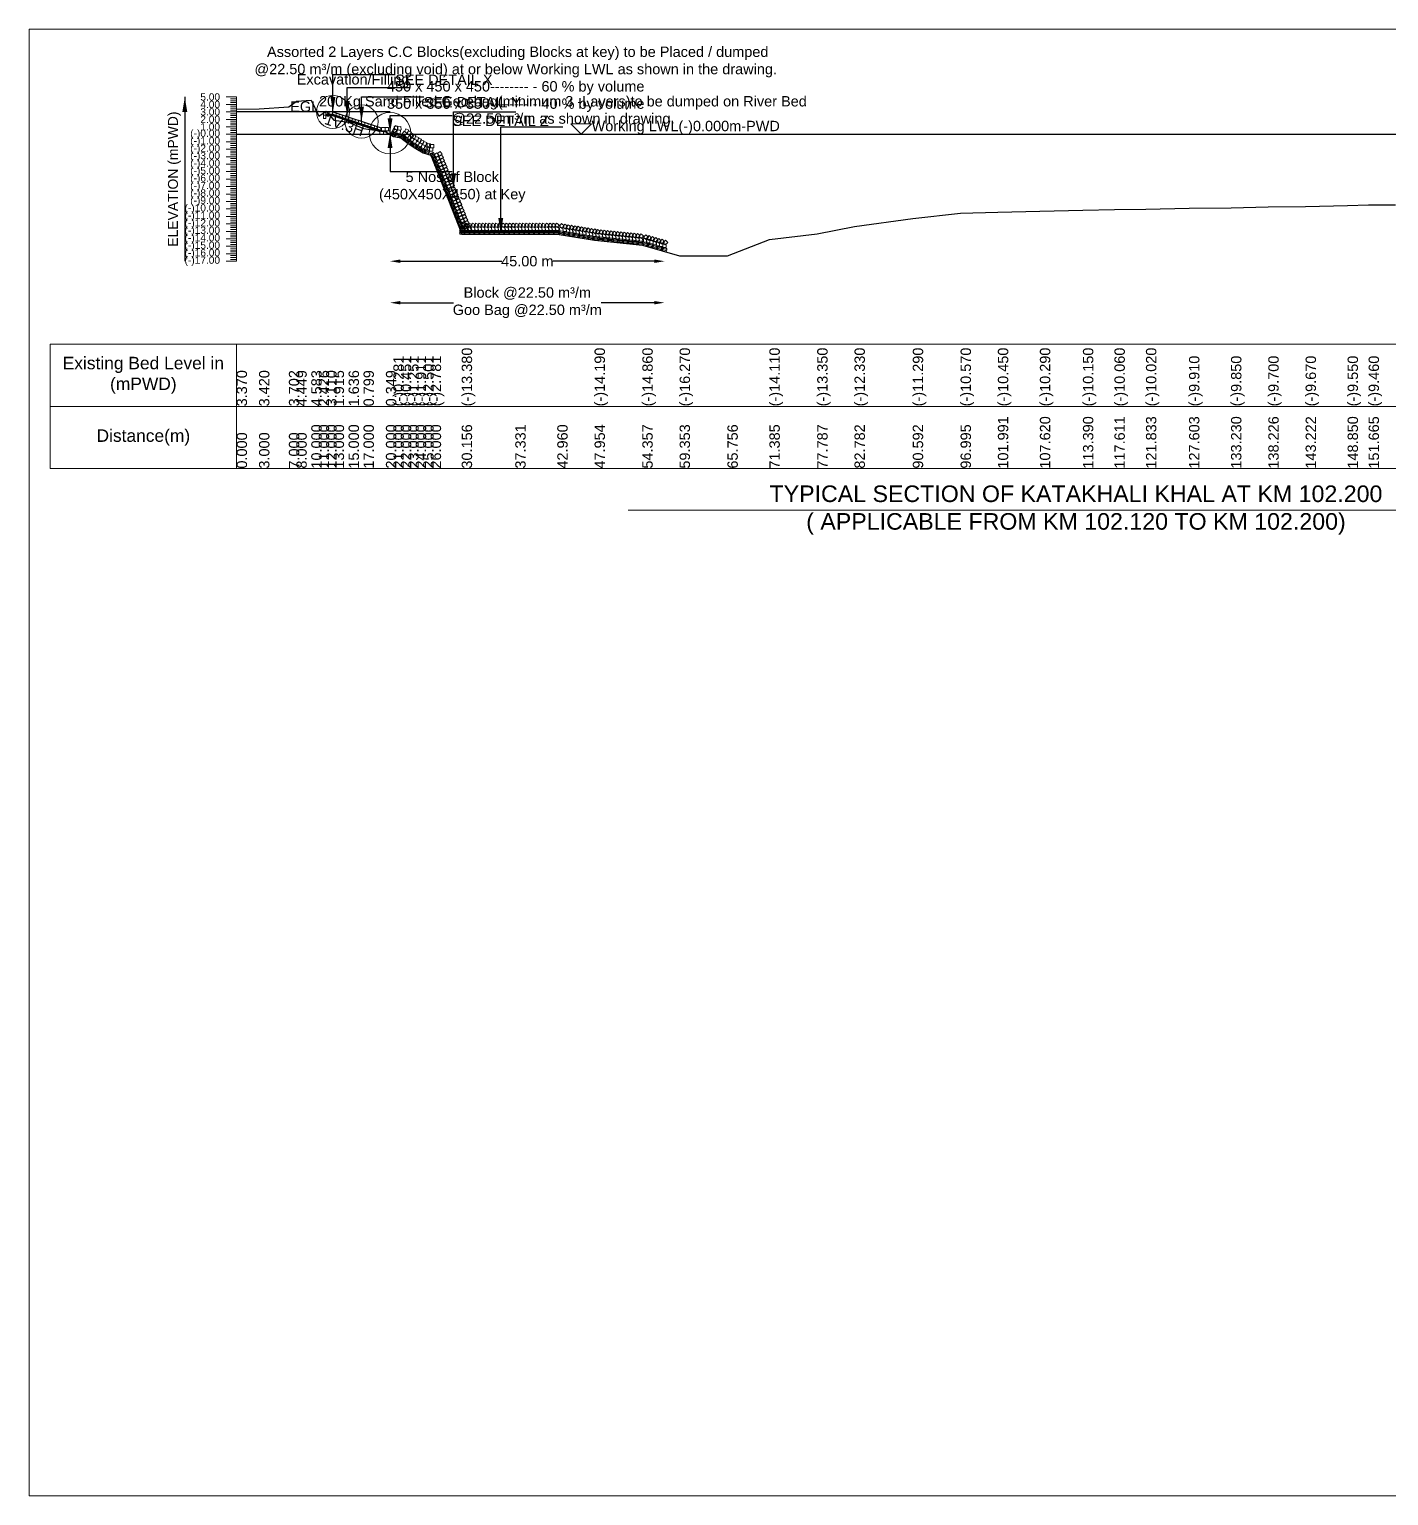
# Model space of a CAD drawing. Header units: inches. Extents: x 89000 to 845000, y -7071 to 31.
# Drawn here: x 160000 to 166557, y -7071 to 0 of the extents above; entities that cross this region are included whole.
import ezdxf

# ---------------------------------------------------------------- set-up
doc = ezdxf.new("R2010")
doc.units = ezdxf.units.IN
doc.header["$LTSCALE"] = 7
doc.header["$MEASUREMENT"] = 0
for name, color, linetype, lineweight in [('Cross section Data Border', 7, 'Continuous', 9), ('Cross Section Labels', 7, 'Continuous', 9), ('Existing_Bed_Level for Xsection', 7, 'Continuous', 25), ('Long Section Labels', 7, 'Continuous', 9)]:
    doc.layers.add(name, color=color, linetype=linetype, lineweight=lineweight)
doc.styles.get("Standard").update_dxf_attribs({"font": 'arial.ttf'})
doc.dimstyles.new('Appron Lebeling Style', dxfattribs={"dimtxt": 50, "dimasz": 50, "dimexe": 0.18, "dimexo": 0.0625, "dimgap": 0.09, "dimtad": 0, "dimtih": 1, "dimtoh": 1, "dimdec": 4, "dimzin": 0, "dimdsep": 46, "dimtxsty": 'Standard', "dimcen": 0.09, "dimse1": 1, "dimse2": 1, "dimadec": 0, "dimazin": 0, "dimtfac": 1, "dimtdec": 4, "dimtofl": 0, "dimtmove": 0, "dimatfit": 3, "dimfxl": 1, "dimtolj": 1, "dimtzin": 0, "dimarcsym": 0})
doc.dimstyles.get("Standard").update_dxf_attribs({"dimtxt": 0.18, "dimasz": 0.18, "dimexe": 0.18, "dimexo": 0.0625, "dimgap": 0.09, "dimtad": 0, "dimtih": 1, "dimtoh": 1, "dimdec": 4, "dimzin": 0, "dimdsep": 46, "dimtxsty": 'Standard', "dimcen": 0.09, "dimadec": 0, "dimazin": 0, "dimtfac": 1, "dimtdec": 4, "dimtofl": 0, "dimtmove": 0, "dimatfit": 3, "dimfxl": 1, "dimtolj": 1, "dimtzin": 0, "dimarcsym": 0})

# ---------------------------------------------------------------- blocks, each defined once
blk = doc.blocks.new('*D271')
at = {"layer": 'Cross Section Labels', "color": 0, "lineweight": -2, "transparency": 16777216}
for p, q in [((161789.9, -1118.3), (162278.4, -1118.3)), ((163014.1, -1118.3), (162525.6, -1118.3))]:
    blk.add_line(p, q, dxfattribs=at)
at = {"layer": 'Cross Section Labels', "color": 0, "transparency": 16777216}
for points in [[(161789.9, -1109.9), (161789.9, -1126.6), (161739.9, -1118.3)], [(163014.1, -1109.9), (163014.1, -1126.6), (163064.1, -1118.3)]]:
    blk.add_solid(points, dxfattribs=at)
at = {"layer": 'Defpoints', "color": 0, "transparency": 16777216}
for p in [(161739.9, -506.3), (163064.1, -1071.5), (163064.1, -1118.3)]:
    blk.add_point(p, dxfattribs=at)
at = {"layer": 'Cross Section Labels', "color": 0, "transparency": 16777216, "insert": (162402, -1118.3), "char_height": 50, "attachment_point": 5}
blk.add_mtext('\\A1;45.00 m', dxfattribs=at)
blk = doc.blocks.new('*D272')
at = {"layer": 'Cross Section Labels', "color": 0, "lineweight": -2, "transparency": 16777216}
for p, q in [((161789.9, -1318.3), (162046.4, -1318.3)), ((163014.1, -1318.3), (162757.6, -1318.3))]:
    blk.add_line(p, q, dxfattribs=at)
at = {"layer": 'Cross Section Labels', "color": 0, "transparency": 16777216}
for points in [[(161789.9, -1309.9), (161789.9, -1326.6), (161739.9, -1318.3)], [(163014.1, -1309.9), (163014.1, -1326.6), (163064.1, -1318.3)]]:
    blk.add_solid(points, dxfattribs=at)
at = {"layer": 'Defpoints', "color": 0, "transparency": 16777216}
for p in [(161739.9, -506.3), (163064.1, -1071.5), (163064.1, -1318.3)]:
    blk.add_point(p, dxfattribs=at)
at = {"layer": 'Cross Section Labels', "color": 0, "transparency": 16777216, "insert": (162402, -1318.3), "char_height": 50, "attachment_point": 5}
blk.add_mtext('\\A1;Block @22.50 m³/m ^JGoo Bag @22.50 m³/m ', dxfattribs=at)

msp = doc.modelspace()

# ---------------------------------------------------------------- linework, layer by layer
at = {"layer": 'Cross section Data Border'}
msp.add_lwpolyline([(160100, -1518.28), (169196.73, -1518.28), (169196.73, -2118.28), (160100, -2118.28)], close=True, dxfattribs=at)
for points in [[(161000, -1518.28), (161000, -2118.28)], [(160100, -1818.28), (169196.73, -1818.28)]]:
    msp.add_lwpolyline(points, dxfattribs=at)
at = {"layer": 'Cross Section Labels'}
for points in [[(160000, 0), (170000, 0), (170000, -7071), (160000, -7071)], [(162661.93827, -506.28), (162711.93827, -456.28), (162611.93827, -456.28)]]:
    msp.add_lwpolyline(points, close=True, dxfattribs=at)
msp.add_lwpolyline([(162888.365, -2318.28), (165048.365, -2318.28), (167208.365, -2318.28)], dxfattribs=at)
for centre, radius in [((161464.53827, -398.28), 80), ((161602.23827, -444.18), 80), ((161739.93827, -500.88), 100)]:
    msp.add_circle(centre, radius, dxfattribs=at)
at = {"layer": 'Existing_Bed_Level for Xsection'}
for points in [[(161000, -384.96), (161108.00124, -383.16), (161251.99826, -373.008), (161287.9996, -346.116), (161359.9995, -341.292), (161395.99806, -418.944), (161431.9994, -394.32), (161467.99796, -437.34), (161539.99786, -447.384), (161611.99776, -477.516), (161719.99621, -493.716), (161755.99477, -516.396), (161791.99611, -522.516), (161827.99467, -551.316), (161863.99601, -575.076), (161899.99457, -596.316), (161935.99591, -606.396), (162085.61586, -987.96), (162343.9271, -987.96), (162546.54606, -987.96), (162726.3586, -1017.12), (162956.85653, -1041.24), (163136.71261, -1092), (163367.21994, -1092), (163569.84726, -1014.24), (163800.33719, -986.88), (163980.16874, -950.16), (164261.32662, -912.72), (164491.82485, -886.8), (164671.67402, -882.48), (164874.31836, -876.72), (165082.04469, -871.68), (165233.9808, -868.44), (165385.9724, -867), (165593.69611, -863.04), (165796.29489, -860.88), (165976.13765, -855.48), (166155.99139, -854.4), (166358.61399, -850.08), (166459.95387, -846.84), (166589.10989, -846.84)], [(161739.93827, -398.28), (161000, -398.28)], [(161699.43827, -476.58), (161466.20093, -398.83422), (161464.53827, -398.28), (161462.78567, -398.28), (161430.38567, -398.28)], [(161430.38567, -409.08), (161462.78567, -409.08), (161699.43827, -487.9642)], [(161430.38567, -412.68), (161462.20147, -412.68), (161694.40147, -490.08)], [(161430.38567, -416.28), (161461.61727, -416.28), (161691.33827, -492.85367)], [(161000, -506.28), (169096.73, -506.28)]]:
    msp.add_lwpolyline(points, dxfattribs=at)
at = {"layer": 'Long Section Labels'}
for points in [[(161000, -326.28), (160950, -326.28)], [(161000, -335.28), (160970, -335.28)], [(161000, -344.28), (160970, -344.28)], [(161000, -353.28), (160970, -353.28)], [(161000, -1118.28), (161000, -1082.28), (161000, -1046.28), (161000, -1010.28), (161000, -974.28), (161000, -938.28), (161000, -902.28), (161000, -866.28), (161000, -830.28), (161000, -794.28), (161000, -758.28), (161000, -722.28), (161000, -686.28), (161000, -650.28), (161000, -614.28), (161000, -578.28), (161000, -542.28), (161000, -506.28), (161000, -470.28), (161000, -434.28), (161000, -398.28), (161000, -362.28), (161000, -326.28)], [(161000, -362.28), (160950, -362.28)], [(161000, -398.28), (160950, -398.28)], [(161000, -371.28), (160970, -371.28)], [(161000, -380.28), (160970, -380.28)], [(161000, -389.28), (160970, -389.28)], [(161000, -407.28), (160970, -407.28)], [(161000, -416.28), (160970, -416.28)], [(161000, -434.28), (160950, -434.28)], [(161000, -470.28), (160950, -470.28)], [(161000, -425.28), (160970, -425.28)], [(161000, -443.28), (160970, -443.28)], [(161000, -452.28), (160970, -452.28)], [(161000, -461.28), (160970, -461.28)], [(161000, -479.28), (160970, -479.28)], [(161000, -488.28), (160970, -488.28)], [(161000, -506.28), (160950, -506.28)], [(161000, -542.28), (160950, -542.28)], [(161000, -497.28), (160970, -497.28)], [(161000, -515.28), (160970, -515.28)], [(161000, -524.28), (160970, -524.28)], [(161000, -533.28), (160970, -533.28)], [(161000, -551.28), (160970, -551.28)], [(161000, -560.28), (160970, -560.28)], [(161000, -578.28), (160950, -578.28)], [(161000, -614.28), (160950, -614.28)], [(161000, -569.28), (160970, -569.28)], [(161000, -587.28), (160970, -587.28)], [(161000, -596.28), (160970, -596.28)], [(161000, -605.28), (160970, -605.28)], [(161000, -623.28), (160970, -623.28)], [(161000, -632.28), (160970, -632.28)], [(161000, -650.28), (160950, -650.28)], [(161000, -686.28), (160950, -686.28)], [(161000, -641.28), (160970, -641.28)], [(161000, -659.28), (160970, -659.28)], [(161000, -668.28), (160970, -668.28)], [(161000, -677.28), (160970, -677.28)], [(161000, -695.28), (160970, -695.28)], [(161000, -704.28), (160970, -704.28)], [(161000, -722.28), (160950, -722.28)], [(161000, -758.28), (160950, -758.28)], [(161000, -713.28), (160970, -713.28)], [(161000, -731.28), (160970, -731.28)], [(161000, -740.28), (160970, -740.28)], [(161000, -749.28), (160970, -749.28)], [(161000, -767.28), (160970, -767.28)], [(161000, -776.28), (160970, -776.28)], [(161000, -794.28), (160950, -794.28)], [(161000, -830.28), (160950, -830.28)], [(161000, -785.28), (160970, -785.28)], [(161000, -803.28), (160970, -803.28)], [(161000, -812.28), (160970, -812.28)], [(161000, -821.28), (160970, -821.28)], [(161000, -839.28), (160970, -839.28)], [(161000, -848.28), (160970, -848.28)], [(161000, -866.28), (160950, -866.28)], [(161000, -902.28), (160950, -902.28)], [(161000, -857.28), (160970, -857.28)], [(161000, -875.28), (160970, -875.28)], [(161000, -884.28), (160970, -884.28)], [(161000, -893.28), (160970, -893.28)], [(161000, -911.28), (160970, -911.28)], [(161000, -938.28), (160950, -938.28)], [(161000, -974.28), (160950, -974.28)], [(161000, -920.28), (160970, -920.28)], [(161000, -929.28), (160970, -929.28)], [(161000, -947.28), (160970, -947.28)], [(161000, -956.28), (160970, -956.28)], [(161000, -965.28), (160970, -965.28)], [(161000, -983.28), (160970, -983.28)], [(161000, -1010.28), (160950, -1010.28)], [(161000, -1046.28), (160950, -1046.28)], [(161000, -992.28), (160970, -992.28)], [(161000, -1001.28), (160970, -1001.28)], [(161000, -1019.28), (160970, -1019.28)], [(161000, -1028.28), (160970, -1028.28)], [(161000, -1037.28), (160970, -1037.28)], [(161000, -1055.28), (160970, -1055.28)], [(161000, -1082.28), (160950, -1082.28)], [(161000, -1118.28), (160950, -1118.28)], [(161000, -1064.28), (160970, -1064.28)], [(161000, -1073.28), (160970, -1073.28)], [(161000, -1091.28), (160970, -1091.28)], [(161000, -1100.28), (160970, -1100.28)], [(161000, -1109.28), (160970, -1109.28)]]:
    msp.add_lwpolyline(points, dxfattribs=at)
for points in [[(161430.38567, -398.28), (161419.58567, -398.28), (161419.58567, -414.48), (161430.38567, -414.48)], [(161430.38567, -414.48), (161419.58567, -414.48), (161419.58567, -430.68), (161430.38567, -430.68)], [(161446.58567, -398.28), (161430.38567, -398.28), (161430.38567, -409.08), (161446.58567, -409.08)], [(161462.78567, -398.28), (161446.58567, -398.28), (161446.58567, -409.08), (161462.78567, -409.08)], [(161481.5696, -403.95711), (161466.20093, -398.83422), (161462.78567, -409.08), (161478.15434, -414.20289)], [(161496.93827, -409.08), (161481.5696, -403.95711), (161478.15434, -414.20289), (161493.52301, -419.32578)], [(161512.30694, -414.20289), (161496.93827, -409.08), (161493.52301, -419.32578), (161508.89168, -424.44867)], [(161527.67561, -419.32578), (161512.30694, -414.20289), (161508.89168, -424.44867), (161524.26035, -429.57156)], [(161543.04428, -424.44867), (161527.67561, -419.32578), (161524.26035, -429.57156), (161539.62902, -434.69445)], [(161558.41295, -429.57156), (161543.04428, -424.44867), (161539.62902, -434.69445), (161554.99769, -439.81734)], [(161573.78162, -434.69445), (161558.41295, -429.57156), (161554.99769, -439.81734), (161570.36636, -444.94023)], [(161589.15029, -439.81734), (161573.78162, -434.69445), (161570.36636, -444.94023), (161585.73503, -450.06312)], [(161604.51896, -444.94023), (161589.15029, -439.81734), (161585.73503, -450.06312), (161601.1037, -455.18601)], [(161619.88763, -450.06312), (161604.51896, -444.94023), (161601.1037, -455.18601), (161616.47237, -460.3089)], [(161635.2563, -455.18601), (161619.88763, -450.06312), (161616.47237, -460.3089), (161631.84104, -465.43179)], [(161650.62497, -460.3089), (161635.2563, -455.18601), (161631.84104, -465.43179), (161647.20971, -470.55468)], [(161665.99363, -465.43179), (161650.62497, -460.3089), (161647.20971, -470.55468), (161662.57837, -475.67757)], [(161681.3623, -470.55468), (161665.99363, -465.43179), (161662.57837, -475.67757), (161677.94704, -480.80046)], [(161696.73097, -475.67757), (161681.3623, -470.55468), (161677.94704, -480.80046), (161693.31571, -485.92335)], [(161707.53827, -490.08), (161691.33827, -490.08), (161691.33827, -506.28), (161707.53827, -506.28)], [(161715.63827, -473.88), (161699.43827, -473.88), (161699.43827, -490.08), (161715.63827, -490.08)], [(161723.73827, -490.08), (161707.53827, -490.08), (161707.53827, -506.28), (161723.73827, -506.28)], [(161731.83827, -473.88), (161715.63827, -473.88), (161715.63827, -490.08), (161731.83827, -490.08)], [(161739.93827, -490.08), (161723.73827, -490.08), (161723.73827, -506.28), (161739.93827, -506.28)], [(161772.06711, -485.67487), (161758.36058, -477.03941), (161749.72512, -490.74594), (161763.43165, -499.38139)], [(161775.01935, -484.57426), (161759.04847, -481.85931), (161756.33352, -497.83019), (161772.3044, -500.54514)], [(161779.66461, -469.16144), (161764.18914, -464.37084), (161759.39854, -479.84631), (161774.87401, -484.63691)], [(161775.69873, -466.40963), (161759.56967, -467.92399), (161761.08403, -484.05306), (161777.2131, -482.53869)], [(161790.99023, -487.28921), (161775.01935, -484.57426), (161772.3044, -500.54514), (161788.27528, -503.26009)], [(161791.66961, -469.12458), (161775.54055, -470.63894), (161777.05491, -486.76801), (161793.18398, -485.25364)], [(161820.85174, -501.34234), (161808.20186, -491.22203), (161798.08156, -503.87191), (161810.73143, -513.99222)], [(161830.25592, -485.78674), (161815.41645, -479.28828), (161808.91799, -494.12776), (161823.75746, -500.62622)], [(161842.9058, -495.90705), (161828.06633, -489.40859), (161821.56787, -504.24806), (161836.40734, -510.74652)], [(161833.50162, -511.46265), (161820.85174, -501.34234), (161810.73143, -513.99222), (161823.38131, -524.11252)], [(161846.15149, -521.58296), (161833.50162, -511.46265), (161823.38131, -524.11252), (161836.03119, -534.23283)], [(161855.55568, -506.02736), (161840.7162, -499.5289), (161834.21774, -514.36837), (161849.05722, -520.86683)], [(161856.88257, -528.97318), (161843.36174, -520.04977), (161834.43833, -533.57059), (161847.95916, -542.494)], [(161864.82762, -512.62413), (161849.45693, -507.5073), (161844.34011, -522.87799), (161859.7108, -527.99482)], [(161869.42503, -535.06836), (161854.05434, -529.95154), (161848.93752, -545.32223), (161864.30821, -550.43905)], [(161878.34844, -521.54754), (161862.97775, -516.43072), (161857.86093, -531.80141), (161873.23162, -536.91823)], [(161882.94586, -543.99178), (161867.57517, -538.87495), (161862.45834, -554.24564), (161877.82903, -559.36247)], [(161891.86927, -530.47095), (161876.49858, -525.35413), (161871.38176, -540.72482), (161886.75245, -545.84164)], [(161895.3113, -551.3105), (161879.70276, -546.97303), (161875.36529, -562.58157), (161890.97383, -566.91903)], [(161903.54355, -537.35808), (161887.93502, -533.02062), (161883.59755, -548.62915), (161899.20609, -552.96662)], [(161909.26371, -559.54276), (161893.65518, -555.20529), (161889.31771, -570.81382), (161904.92625, -575.15129)], [(161917.49597, -545.59034), (161901.88744, -541.25287), (161897.54997, -556.86141), (161913.1585, -561.19887)], [(161923.21613, -567.77501), (161907.6076, -563.43755), (161903.27013, -579.04608), (161918.87867, -583.38355)], [(161931.44839, -553.82259), (161915.83985, -549.48513), (161911.50239, -565.09366), (161927.11092, -569.43113)], [(161935.06447, -551.53146), (161918.86545, -551.35328), (161918.68727, -567.5523), (161934.88629, -567.73048)], [(161950.66453, -555.89932), (161934.46551, -555.72114), (161934.28733, -571.92016), (161950.48635, -572.09834)], [(161930.69662, -567.13152), (161914.49759, -566.95334), (161914.31941, -583.15236), (161930.51843, -583.33054)], [(161946.29667, -571.49938), (161930.09765, -571.3212), (161929.91947, -587.52022), (161946.11849, -587.6984)], [(161975.9669, -608.67169), (161966.34833, -595.63623), (161953.31287, -605.2548), (161962.93144, -618.29026)], [(161981.88087, -623.75363), (161972.2623, -610.71817), (161959.22684, -620.33674), (161968.84541, -633.3722)], [(161987.79484, -638.83557), (161978.17628, -625.80011), (161965.14082, -635.41868), (161974.75939, -648.45414)], [(161991.04884, -602.75772), (161981.43027, -589.72226), (161968.39481, -599.34083), (161978.01338, -612.37629)], [(161996.96281, -617.83966), (161987.34424, -604.8042), (161974.30879, -614.42277), (161983.92735, -627.45823)], [(162002.87678, -632.9216), (161993.25822, -619.88614), (161980.22276, -629.50471), (161989.84133, -642.54017)], [(162008.79076, -648.00354), (161999.17219, -634.96808), (161986.13673, -644.58665), (161995.7553, -657.62211)], [(161993.70882, -653.91751), (161984.09025, -640.88205), (161971.05479, -650.50062), (161980.67336, -663.53608)], [(161999.62279, -668.99945), (161990.00422, -655.96399), (161976.96876, -665.58256), (161986.58733, -678.61802)], [(162005.53676, -684.08139), (161995.91819, -671.04594), (161982.88274, -680.6645), (161992.5013, -693.69996)], [(162011.45073, -699.16333), (162001.83217, -686.12788), (161988.79671, -695.74644), (161998.41528, -708.7819)], [(162014.70473, -663.08548), (162005.08616, -650.05002), (161992.0507, -659.66859), (162001.66927, -672.70405)], [(162017.36471, -714.24527), (162007.74614, -701.20982), (161994.71068, -710.82838), (162004.32925, -723.86384)], [(162020.6187, -678.16742), (162011.00013, -665.13196), (161997.96468, -674.75053), (162007.58324, -687.78599)], [(162026.53267, -693.24936), (162016.91411, -680.2139), (162003.87865, -689.83247), (162013.49722, -702.86793)], [(162032.44665, -708.3313), (162022.82808, -695.29584), (162009.79262, -704.91441), (162019.41119, -717.94987)], [(162023.27868, -729.32721), (162013.66011, -716.29176), (162000.62465, -725.91032), (162010.24322, -738.94578)], [(162029.19265, -744.40915), (162019.57408, -731.3737), (162006.53863, -740.99226), (162016.15719, -754.02772)], [(162035.10662, -759.4911), (162025.48806, -746.45564), (162012.4526, -756.0742), (162022.07117, -769.10966)], [(162038.36062, -723.41324), (162028.74205, -710.37778), (162015.70659, -719.99635), (162025.32516, -733.03181)], [(162041.0206, -774.57304), (162031.40203, -761.53758), (162018.36657, -771.15615), (162027.98514, -784.1916)], [(162044.27459, -738.49518), (162034.65602, -725.45972), (162021.62057, -735.07829), (162031.23913, -748.11375)], [(162046.93457, -789.65498), (162037.316, -776.61952), (162024.28054, -786.23809), (162033.89911, -799.27354)], [(162050.18856, -753.57712), (162040.57, -740.54166), (162027.53454, -750.16023), (162037.15311, -763.19569)], [(162056.10254, -768.65906), (162046.48397, -755.62361), (162033.44851, -765.24217), (162043.06708, -778.27763)], [(162062.01651, -783.741), (162052.39794, -770.70555), (162039.36248, -780.32411), (162048.98105, -793.35957)], [(162052.84854, -804.73692), (162043.22997, -791.70146), (162030.19452, -801.32003), (162039.81308, -814.35548)], [(162058.76251, -819.81886), (162049.14395, -806.7834), (162036.10849, -816.40197), (162045.72706, -829.43742)], [(162064.67649, -834.9008), (162055.05792, -821.86534), (162042.02246, -831.48391), (162051.64103, -844.51936)], [(162067.93048, -798.82294), (162058.31191, -785.78749), (162045.27646, -795.40605), (162054.89502, -808.44151)], [(162070.59046, -849.98274), (162060.97189, -836.94728), (162047.93643, -846.56585), (162057.555, -859.60131)], [(162073.84446, -813.90488), (162064.22589, -800.86943), (162051.19043, -810.48799), (162060.809, -823.52345)], [(162079.75843, -828.98682), (162070.13986, -815.95137), (162057.1044, -825.56993), (162066.72297, -838.60539)], [(162085.6724, -844.06877), (162076.05383, -831.03331), (162063.01838, -840.65187), (162072.63694, -853.68733)], [(162091.58637, -859.15071), (162081.96781, -846.11525), (162068.93235, -855.73382), (162078.55092, -868.76927)], [(162076.50443, -865.06468), (162066.88587, -852.02922), (162053.85041, -861.64779), (162063.46898, -874.68325)], [(162082.41841, -880.14662), (162072.79984, -867.11116), (162059.76438, -876.72973), (162069.38295, -889.76519)], [(162088.33238, -895.22856), (162078.71381, -882.1931), (162065.67835, -891.81167), (162075.29692, -904.84713)], [(162094.24635, -910.3105), (162084.62778, -897.27504), (162071.59233, -906.89361), (162081.21089, -919.92907)], [(162097.50035, -874.23265), (162087.88178, -861.19719), (162074.84632, -870.81576), (162084.46489, -883.85121)], [(162100.16032, -925.39244), (162090.54176, -912.35698), (162077.5063, -921.97555), (162087.12487, -935.01101)], [(162103.41432, -889.31459), (162093.79575, -876.27913), (162080.76029, -885.8977), (162090.37886, -898.93315)], [(162109.32829, -904.39653), (162099.70972, -891.36107), (162086.67427, -900.97964), (162096.29283, -914.01509)], [(162115.24226, -919.47847), (162105.6237, -906.44301), (162092.58824, -916.06158), (162102.20681, -929.09703)], [(162102.81352, -942.32857), (162088.77906, -934.23697), (162080.68746, -948.27143), (162094.72192, -956.36303)], [(162097.47606, -951.57842), (162081.82891, -955.77443), (162086.02491, -971.42158), (162101.67207, -967.22557)], [(162106.0743, -940.47438), (162096.45573, -927.43892), (162083.42027, -937.05749), (162093.03884, -950.09295)], [(162111.98827, -955.55632), (162102.3697, -942.52086), (162089.33424, -952.13943), (162098.95281, -965.17489)], [(162117.90224, -970.63826), (162108.28367, -957.6028), (162095.24822, -967.22137), (162104.86678, -980.25683)], [(162119.01352, -942.32857), (162104.97906, -934.23697), (162096.88746, -948.27143), (162110.92192, -956.36303)], [(162113.67606, -951.57842), (162098.02891, -955.77443), (162102.22491, -971.42158), (162117.87207, -967.22557)], [(162121.15624, -934.56041), (162111.53767, -921.52495), (162098.50221, -931.14352), (162108.12078, -944.17898)], [(162127.07021, -949.64235), (162117.45164, -936.60689), (162104.41618, -946.22546), (162114.03475, -959.26092)], [(162132.98418, -964.72429), (162123.36561, -951.68883), (162110.33016, -961.3074), (162119.94872, -974.34286)], [(162135.21352, -942.32857), (162121.17906, -934.23697), (162113.08746, -948.27143), (162127.12192, -956.36303)], [(162129.87606, -951.57842), (162114.22891, -955.77443), (162118.42491, -971.42158), (162134.07207, -967.22557)], [(162151.41352, -942.32857), (162137.37906, -934.23697), (162129.28746, -948.27143), (162143.32192, -956.36303)], [(162146.07606, -951.57842), (162130.42891, -955.77443), (162134.62491, -971.42158), (162150.27207, -967.22557)], [(162167.61352, -942.32857), (162153.57906, -934.23697), (162145.48746, -948.27143), (162159.52192, -956.36303)], [(162162.27606, -951.57842), (162146.62891, -955.77443), (162150.82491, -971.42158), (162166.47207, -967.22557)], [(162183.81352, -942.32857), (162169.77906, -934.23697), (162161.68746, -948.27143), (162175.72192, -956.36303)], [(162178.47606, -951.57842), (162162.82891, -955.77443), (162167.02491, -971.42158), (162182.67207, -967.22557)], [(162200.01352, -942.32857), (162185.97906, -934.23697), (162177.88746, -948.27143), (162191.92192, -956.36303)], [(162194.67606, -951.57842), (162179.02891, -955.77443), (162183.22491, -971.42158), (162198.87207, -967.22557)], [(162216.21352, -942.32857), (162202.17906, -934.23697), (162194.08746, -948.27143), (162208.12192, -956.36303)], [(162210.87606, -951.57842), (162195.22891, -955.77443), (162199.42491, -971.42158), (162215.07207, -967.22557)], [(162232.41352, -942.32857), (162218.37906, -934.23697), (162210.28746, -948.27143), (162224.32192, -956.36303)], [(162227.07606, -951.57842), (162211.42891, -955.77443), (162215.62491, -971.42158), (162231.27207, -967.22557)], [(162248.61352, -942.32857), (162234.57906, -934.23697), (162226.48746, -948.27143), (162240.52192, -956.36303)], [(162243.27606, -951.57842), (162227.62891, -955.77443), (162231.82491, -971.42158), (162247.47207, -967.22557)], [(162264.81352, -942.32857), (162250.77906, -934.23697), (162242.68746, -948.27143), (162256.72192, -956.36303)], [(162259.47606, -951.57842), (162243.82891, -955.77443), (162248.02491, -971.42158), (162263.67207, -967.22557)], [(162281.01352, -942.32857), (162266.97906, -934.23697), (162258.88746, -948.27143), (162272.92192, -956.36303)], [(162275.67606, -951.57842), (162260.02891, -955.77443), (162264.22491, -971.42158), (162279.87207, -967.22557)], [(162297.21352, -942.32857), (162283.17906, -934.23697), (162275.08746, -948.27143), (162289.12192, -956.36303)], [(162291.87606, -951.57842), (162276.22891, -955.77443), (162280.42491, -971.42158), (162296.07207, -967.22557)], [(162313.41352, -942.32857), (162299.37906, -934.23697), (162291.28746, -948.27143), (162305.32192, -956.36303)], [(162308.07606, -951.57842), (162292.42891, -955.77443), (162296.62491, -971.42158), (162312.27207, -967.22557)], [(162329.61352, -942.32857), (162315.57906, -934.23697), (162307.48746, -948.27143), (162321.52192, -956.36303)], [(162324.27606, -951.57842), (162308.62891, -955.77443), (162312.82491, -971.42158), (162328.47207, -967.22557)], [(162345.81352, -942.32857), (162331.77906, -934.23697), (162323.68746, -948.27143), (162337.72192, -956.36303)], [(162340.47606, -951.57842), (162324.82891, -955.77443), (162329.02491, -971.42158), (162344.67207, -967.22557)], [(162362.01352, -942.32857), (162347.97906, -934.23697), (162339.88746, -948.27143), (162353.92192, -956.36303)], [(162356.67606, -951.57842), (162341.02891, -955.77443), (162345.22491, -971.42158), (162360.87207, -967.22557)], [(162378.21352, -942.32857), (162364.17906, -934.23697), (162356.08746, -948.27143), (162370.12192, -956.36303)], [(162372.87606, -951.57842), (162357.22891, -955.77443), (162361.42491, -971.42158), (162377.07207, -967.22557)], [(162394.41352, -942.32857), (162380.37906, -934.23697), (162372.28746, -948.27143), (162386.32192, -956.36303)], [(162389.07606, -951.57842), (162373.42891, -955.77443), (162377.62491, -971.42158), (162393.27207, -967.22557)], [(162410.61352, -942.32857), (162396.57906, -934.23697), (162388.48746, -948.27143), (162402.52192, -956.36303)], [(162405.27606, -951.57842), (162389.62891, -955.77443), (162393.82491, -971.42158), (162409.47207, -967.22557)], [(162426.81352, -942.32857), (162412.77906, -934.23697), (162404.68746, -948.27143), (162418.72192, -956.36303)], [(162421.47606, -951.57842), (162405.82891, -955.77443), (162410.02491, -971.42158), (162425.67207, -967.22557)], [(162443.01352, -942.32857), (162428.97906, -934.23697), (162420.88746, -948.27143), (162434.92192, -956.36303)], [(162437.67606, -951.57842), (162422.02891, -955.77443), (162426.22491, -971.42158), (162441.87207, -967.22557)], [(162459.21352, -942.32857), (162445.17906, -934.23697), (162437.08746, -948.27143), (162451.12192, -956.36303)], [(162453.87606, -951.57842), (162438.22891, -955.77443), (162442.42491, -971.42158), (162458.07207, -967.22557)], [(162475.41352, -942.32857), (162461.37906, -934.23697), (162453.28746, -948.27143), (162467.32192, -956.36303)], [(162470.07606, -951.57842), (162454.42891, -955.77443), (162458.62491, -971.42158), (162474.27207, -967.22557)], [(162491.61352, -942.32857), (162477.57906, -934.23697), (162469.48746, -948.27143), (162483.52192, -956.36303)], [(162486.27606, -951.57842), (162470.62891, -955.77443), (162474.82491, -971.42158), (162490.47207, -967.22557)], [(162507.81352, -942.32857), (162493.77906, -934.23697), (162485.68746, -948.27143), (162499.72192, -956.36303)], [(162502.47606, -951.57842), (162486.82891, -955.77443), (162491.02491, -971.42158), (162506.67207, -967.22557)], [(162524.01352, -942.32857), (162509.97906, -934.23697), (162501.88746, -948.27143), (162515.92192, -956.36303)], [(162518.67606, -951.57842), (162503.02891, -955.77443), (162507.22491, -971.42158), (162522.87207, -967.22557)], [(162540.21352, -942.32857), (162526.17906, -934.23697), (162518.08746, -948.27143), (162532.12192, -956.36303)], [(162534.87606, -951.57842), (162519.22891, -955.77443), (162523.42491, -971.42158), (162539.07207, -967.22557)], [(162556.41352, -942.32857), (162542.37906, -934.23697), (162534.28746, -948.27143), (162548.32192, -956.36303)], [(162551.07606, -951.57842), (162535.42891, -955.77443), (162539.62491, -971.42158), (162555.27207, -967.22557)], [(162572.83262, -955.36599), (162556.71555, -957.00313), (162558.35269, -973.12019), (162574.46975, -971.48305)], [(162579.58193, -947.08983), (162567.02374, -936.85597), (162556.78989, -949.41417), (162569.34808, -959.64802)], [(162588.82371, -957.95925), (162572.70664, -959.59638), (162574.34378, -975.71345), (162590.46085, -974.07631)], [(162595.57303, -949.68309), (162583.01483, -939.44923), (162572.78098, -952.00742), (162585.33917, -962.24128)], [(162604.8148, -960.5525), (162588.69773, -962.18964), (162590.33487, -978.30671), (162606.45194, -976.66957)], [(162611.56412, -952.27634), (162599.00592, -942.04249), (162588.77207, -954.60068), (162601.33026, -964.83454)], [(162620.80589, -963.14576), (162604.68883, -964.7829), (162606.32596, -980.89996), (162622.44303, -979.26283)], [(162627.55521, -954.8696), (162614.99702, -944.63575), (162604.76316, -957.19394), (162617.32135, -967.4278)], [(162636.79698, -965.73902), (162620.67992, -967.37616), (162622.31706, -983.49322), (162638.43412, -981.85608)], [(162643.5463, -957.46286), (162630.98811, -947.229), (162620.75425, -959.7872), (162633.31245, -970.02105)], [(162652.78807, -968.33228), (162636.67101, -969.96941), (162638.30815, -986.08648), (162654.42521, -984.44934)], [(162659.53739, -960.05612), (162646.9792, -949.82226), (162636.74534, -962.38046), (162649.30354, -972.61431)], [(162668.77917, -970.92553), (162652.6621, -972.56267), (162654.29924, -988.67974), (162670.4163, -987.0426)], [(162675.52848, -962.64938), (162662.97029, -952.41552), (162652.73644, -964.97371), (162665.29463, -975.20757)], [(162684.77026, -973.51879), (162668.65319, -975.15593), (162670.29033, -991.27299), (162686.4074, -989.63586)], [(162691.51958, -965.24263), (162678.96138, -955.00878), (162668.72753, -967.56697), (162681.28572, -977.80083)], [(162700.76135, -976.11205), (162684.64429, -977.74919), (162686.28142, -993.86625), (162702.39849, -992.22911)], [(162707.51067, -967.83589), (162694.95248, -957.60204), (162684.71862, -970.16023), (162697.27681, -980.39408)], [(162716.75244, -978.70531), (162700.63538, -980.34244), (162702.27251, -996.45951), (162718.38958, -994.82237)], [(162723.50176, -970.42915), (162710.94357, -960.19529), (162700.70971, -972.75349), (162713.2679, -982.98734)], [(162732.74353, -981.29856), (162716.62647, -982.9357), (162718.26361, -999.05277), (162734.38067, -997.41563)], [(162739.49285, -973.02241), (162726.93466, -962.78855), (162716.7008, -975.34674), (162729.259, -985.5806)], [(162753.09347, -974.03703), (162739.97736, -964.52874), (162730.46907, -977.64486), (162743.58518, -987.15315)], [(162746.82233, -982.68115), (162730.82345, -985.2259), (162733.36819, -1001.22478), (162749.36708, -998.68004)], [(162769.2055, -975.72304), (162756.08939, -966.21475), (162746.5811, -979.33087), (162759.69721, -988.83916)], [(162762.93435, -984.36717), (162746.93547, -986.91191), (162749.48022, -1002.9108), (162765.4791, -1000.36605)], [(162785.31752, -977.40905), (162772.20141, -967.90076), (162762.69312, -981.01688), (162775.80923, -990.52517)], [(162779.04638, -986.05318), (162763.0475, -988.59792), (162765.59224, -1004.59681), (162781.59113, -1002.05206)], [(162801.42955, -979.09506), (162788.31344, -969.58678), (162778.80515, -982.70289), (162791.92126, -992.21118)], [(162795.15841, -987.73919), (162779.15952, -990.28393), (162781.70427, -1006.28282), (162797.70315, -1003.73807)], [(162817.54158, -980.78108), (162804.42546, -971.27279), (162794.91717, -984.3889), (162808.03329, -993.89719)], [(162811.27043, -989.4252), (162795.27155, -991.96995), (162797.81629, -1007.96883), (162813.81518, -1005.42408)], [(162833.6536, -982.46709), (162820.53749, -972.9588), (162811.0292, -986.07491), (162824.14531, -995.5832)], [(162849.76563, -984.1531), (162836.64951, -974.64481), (162827.14122, -987.76092), (162840.25734, -997.26921)], [(162865.87765, -985.83911), (162852.76154, -976.33082), (162843.25325, -989.44693), (162856.36936, -998.95522)], [(162881.98968, -987.52512), (162868.87356, -978.01683), (162859.36527, -991.13294), (162872.48139, -1000.64123)], [(162898.1017, -989.21113), (162884.98559, -979.70284), (162875.4773, -992.81896), (162888.59341, -1002.32724)], [(162914.21373, -990.89714), (162901.09761, -981.38885), (162891.58933, -994.50497), (162904.70544, -1004.01326)], [(162930.32575, -992.58315), (162917.20964, -983.07486), (162907.70135, -996.19098), (162920.81746, -1005.69927)], [(162946.43778, -994.26916), (162933.32167, -984.76087), (162923.81338, -997.87699), (162936.92949, -1007.38528)], [(162962.54981, -995.95518), (162949.43369, -986.44689), (162939.9254, -999.563), (162953.04152, -1009.07129)], [(162827.38246, -991.11121), (162811.38357, -993.65596), (162813.92832, -1009.65484), (162829.9272, -1007.11009)], [(162843.49448, -992.79722), (162827.4956, -995.34197), (162830.04035, -1011.34085), (162846.03923, -1008.7961)], [(162859.60651, -994.48323), (162843.60762, -997.02798), (162846.15237, -1013.02686), (162862.15125, -1010.48211)], [(162875.71853, -996.16924), (162859.71965, -998.71399), (162862.2644, -1014.71287), (162878.26328, -1012.16813)], [(162891.83056, -997.85525), (162875.83168, -1000.4), (162878.37642, -1016.39888), (162894.37531, -1013.85414)], [(162907.94258, -999.54126), (162891.9437, -1002.08601), (162894.48845, -1018.08489), (162910.48733, -1015.54015)], [(162924.05461, -1001.22728), (162908.05573, -1003.77202), (162910.60047, -1019.77091), (162926.59936, -1017.22616)], [(162940.16664, -1002.91329), (162924.16775, -1005.45803), (162926.7125, -1021.45692), (162942.71138, -1018.91217)], [(162956.27866, -1004.5993), (162940.27978, -1007.14404), (162942.82452, -1023.14293), (162958.82341, -1020.59818)], [(162978.10617, -1009.43445), (162961.90756, -1009.2227), (162961.69581, -1025.42131), (162977.89442, -1025.63306)], [(162985.75537, -1001.98208), (162974.44633, -990.3827), (162962.84695, -1001.69174), (162974.15599, -1013.29112)], [(162993.69715, -1013.83462), (162977.49853, -1013.62287), (162977.28678, -1029.82149), (162993.4854, -1030.03324)], [(163001.34635, -1006.38225), (162990.03731, -994.78287), (162978.43793, -1006.09191), (162989.74697, -1017.69129)], [(163009.28812, -1018.23479), (162993.08951, -1018.02304), (162992.87776, -1034.22166), (163009.07637, -1034.43341)], [(163016.93732, -1010.78242), (163005.62828, -999.18304), (162994.0289, -1010.49208), (163005.33794, -1022.09146)], [(163024.8791, -1022.63497), (163008.68048, -1022.42322), (163008.46873, -1038.62183), (163024.66735, -1038.83358)], [(163032.5283, -1015.1826), (163021.21926, -1003.58322), (163009.61988, -1014.89226), (163020.92892, -1026.49164)], [(163040.47007, -1027.03514), (163024.27145, -1026.82339), (163024.0597, -1043.02201), (163040.25832, -1043.23376)], [(163048.11927, -1019.58277), (163036.81023, -1007.98339), (163025.21085, -1019.29243), (163036.51989, -1030.89181)], [(163056.06105, -1031.43531), (163039.86243, -1031.22356), (163039.65068, -1047.42218), (163055.8493, -1047.63393)], [(163063.71025, -1023.98294), (163052.4012, -1012.38356), (163040.80183, -1023.6926), (163052.11087, -1035.29198)], [(163071.65202, -1035.83549), (163055.4534, -1035.62374), (163055.24165, -1051.82235), (163071.44027, -1052.0341)], [(163079.30122, -1028.38311), (163067.99218, -1016.78373), (163056.3928, -1028.09278), (163067.70184, -1039.69215)]]:
    msp.add_lwpolyline(points, close=True, dxfattribs=at)
for centre, major_axis in [((161758.23072, -499.72135), (10.13674, -6.3864)), ((161751.70615, -510.07739), (10.13674, -6.3864)), ((161754.96843, -504.89937), (10.13674, -6.3864)), ((161773.23258, -516.22242), (11.81135, -2.00786)), ((161774.25823, -510.18898), (11.81135, -2.00786)), ((161775.28387, -504.15553), (11.81135, -2.00786)), ((161797.35029, -522.88074), (9.35529, -7.48453)), ((161801.17352, -518.1019), (9.35529, -7.48453)), ((161804.99675, -513.32306), (9.35529, -7.48453)), ((161816.06087, -537.8498), (9.35529, -7.48453)), ((161819.88409, -533.07096), (9.35529, -7.48453)), ((161823.70732, -528.29212), (9.35529, -7.48453)), ((161834.88033, -552.19402), (9.9994, -6.59936)), ((161838.25139, -547.08615), (9.9994, -6.59936)), ((161841.62246, -541.97828), (9.9994, -6.59936)), ((161854.87913, -565.39274), (9.9994, -6.59936)), ((161858.2502, -560.28487), (9.9994, -6.59936)), ((161861.62126, -555.177), (9.9994, -6.59936)), ((161878.1509, -572.76892), (10.31859, -6.08821)), ((161881.26086, -567.49801), (10.31859, -6.08821)), ((161875.04094, -578.03983), (10.31859, -6.08821)), ((161895.67811, -590.21625), (10.31859, -6.08821)), ((161898.78807, -584.94534), (10.31859, -6.08821)), ((161901.89804, -579.67443), (10.31859, -6.08821)), ((161917.32903, -597.99179), (11.53711, -3.23027)), ((161918.97911, -592.09843), (11.53711, -3.23027)), ((161920.62919, -586.20508), (11.53711, -3.23027)), ((161940.20277, -608.74224), (4.37371, -11.15393)), ((161945.90039, -606.50807), (4.37371, -11.15393)), ((161948.95019, -631.0501), (4.37371, -11.15393)), ((161951.59802, -604.2739), (4.37371, -11.15393)), ((161954.64782, -628.81594), (4.37371, -11.15393)), ((161960.34544, -626.58177), (4.37371, -11.15393)), ((161957.69762, -653.35797), (4.37371, -11.15393)), ((161963.39524, -651.1238), (4.37371, -11.15393)), ((161966.44504, -675.66584), (4.37371, -11.15393)), ((161969.09286, -648.88963), (4.37371, -11.15393)), ((161972.14266, -673.43167), (4.37371, -11.15393)), ((161975.19246, -697.9737), (4.37371, -11.15393)), ((161977.84028, -671.1975), (4.37371, -11.15393)), ((161980.89008, -695.73953), (4.37371, -11.15393)), ((161986.58771, -693.50537), (4.37371, -11.15393)), ((161989.63751, -718.0474), (4.37371, -11.15393)), ((161995.33513, -715.81323), (4.37371, -11.15393)), ((161983.93988, -720.28157), (4.37371, -11.15393)), ((161992.68731, -742.58943), (4.37371, -11.15393)), ((161998.38493, -740.35526), (4.37371, -11.15393)), ((162001.43473, -764.8973), (4.37371, -11.15393)), ((162004.08255, -738.1211), (4.37371, -11.15393)), ((162007.13235, -762.66313), (4.37371, -11.15393)), ((162010.18215, -787.20516), (4.37371, -11.15393)), ((162012.82997, -760.42896), (4.37371, -11.15393)), ((162015.87977, -784.971), (4.37371, -11.15393)), ((162021.5774, -782.73683), (4.37371, -11.15393)), ((162018.92958, -809.51303), (4.37371, -11.15393)), ((162024.6272, -807.27886), (4.37371, -11.15393)), ((162027.677, -831.82089), (4.37371, -11.15393)), ((162030.32482, -805.04469), (4.37371, -11.15393)), ((162033.37462, -829.58673), (4.37371, -11.15393)), ((162036.42442, -854.12876), (4.37371, -11.15393)), ((162039.07224, -827.35256), (4.37371, -11.15393)), ((162042.12204, -851.89459), (4.37371, -11.15393)), ((162047.81966, -849.66043), (4.37371, -11.15393)), ((162045.17184, -876.43663), (4.37371, -11.15393)), ((162050.86947, -874.20246), (4.37371, -11.15393)), ((162053.91927, -898.74449), (4.37371, -11.15393)), ((162056.56709, -871.96829), (4.37371, -11.15393)), ((162059.61689, -896.51032), (4.37371, -11.15393)), ((162062.66669, -921.05236), (4.37371, -11.15393)), ((162065.31451, -894.27616), (4.37371, -11.15393)), ((162068.36431, -918.81819), (4.37371, -11.15393)), ((162074.06193, -916.58402), (4.37371, -11.15393)), ((162071.41411, -943.36022), (4.37371, -11.15393)), ((162077.11173, -941.12606), (4.37371, -11.15393)), ((162080.16153, -965.66809), (4.37371, -11.15393)), ((162086.83289, -972.66), (11.9808, 0)), ((162086.83289, -978.78), (11.9808, 0)), ((162086.83289, -984.9), (11.9808, 0)), ((162082.80936, -938.89189), (4.37371, -11.15393)), ((162085.85916, -963.43392), (4.37371, -11.15393)), ((162091.55678, -961.19975), (4.37371, -11.15393)), ((162110.79449, -972.66), (11.9808, 0)), ((162110.79449, -978.78), (11.9808, 0)), ((162110.79449, -984.9), (11.9808, 0)), ((162134.75609, -972.66), (11.9808, 0)), ((162134.75609, -978.78), (11.9808, 0)), ((162134.75609, -984.9), (11.9808, 0)), ((162158.71769, -972.66), (11.9808, 0)), ((162158.71769, -978.78), (11.9808, 0)), ((162158.71769, -984.9), (11.9808, 0)), ((162182.67929, -972.66), (11.9808, 0)), ((162182.67929, -978.78), (11.9808, 0)), ((162182.67929, -984.9), (11.9808, 0)), ((162206.64089, -972.66), (11.9808, 0)), ((162206.64089, -978.78), (11.9808, 0)), ((162206.64089, -984.9), (11.9808, 0)), ((162230.60249, -972.66), (11.9808, 0)), ((162230.60249, -978.78), (11.9808, 0)), ((162230.60249, -984.9), (11.9808, 0)), ((162254.56409, -972.66), (11.9808, 0)), ((162254.56409, -978.78), (11.9808, 0)), ((162254.56409, -984.9), (11.9808, 0)), ((162278.52569, -972.66), (11.9808, 0)), ((162278.52569, -978.78), (11.9808, 0)), ((162278.52569, -984.9), (11.9808, 0)), ((162302.48729, -972.66), (11.9808, 0)), ((162302.48729, -978.78), (11.9808, 0)), ((162302.48729, -984.9), (11.9808, 0)), ((162326.44889, -972.66), (11.9808, 0)), ((162326.44889, -978.78), (11.9808, 0)), ((162326.44889, -984.9), (11.9808, 0)), ((162350.41049, -972.66), (11.9808, 0)), ((162350.41049, -978.78), (11.9808, 0)), ((162350.41049, -984.9), (11.9808, 0)), ((162374.37209, -972.66), (11.9808, 0)), ((162374.37209, -978.78), (11.9808, 0)), ((162374.37209, -984.9), (11.9808, 0)), ((162398.33369, -972.66), (11.9808, 0)), ((162398.33369, -978.78), (11.9808, 0)), ((162398.33369, -984.9), (11.9808, 0)), ((162422.29529, -972.66), (11.9808, 0)), ((162422.29529, -978.78), (11.9808, 0)), ((162422.29529, -984.9), (11.9808, 0)), ((162446.25689, -972.66), (11.9808, 0)), ((162446.25689, -978.78), (11.9808, 0)), ((162446.25689, -984.9), (11.9808, 0)), ((162470.21849, -972.66), (11.9808, 0)), ((162470.21849, -978.78), (11.9808, 0)), ((162470.21849, -984.9), (11.9808, 0)), ((162494.18009, -972.66), (11.9808, 0)), ((162494.18009, -978.78), (11.9808, 0)), ((162494.18009, -984.9), (11.9808, 0)), ((162518.14169, -972.66), (11.9808, 0)), ((162518.14169, -978.78), (11.9808, 0)), ((162518.14169, -984.9), (11.9808, 0)), ((162542.10329, -972.66), (11.9808, 0)), ((162542.10329, -978.78), (11.9808, 0)), ((162542.10329, -984.9), (11.9808, 0)), ((162566.30302, -988.06399), (11.8263, -1.91786)), ((162567.2827, -982.02291), (11.8263, -1.91786)), ((162568.26237, -975.98183), (11.8263, -1.91786)), ((162589.95562, -991.8997), (11.8263, -1.91786)), ((162590.9353, -985.85863), (11.8263, -1.91786)), ((162591.91497, -979.81755), (11.8263, -1.91786)), ((162614.5879, -989.69434), (11.8263, -1.91786)), ((162615.56757, -983.65326), (11.8263, -1.91786)), ((162638.2405, -993.53006), (11.8263, -1.91786)), ((162639.22017, -987.48898), (11.8263, -1.91786)), ((162662.87278, -991.32469), (11.8263, -1.91786)), ((162613.60822, -995.73542), (11.8263, -1.91786)), ((162637.26082, -999.57114), (11.8263, -1.91786)), ((162660.91343, -1003.40685), (11.8263, -1.91786)), ((162661.8931, -997.36577), (11.8263, -1.91786)), ((162684.56603, -1007.24257), (11.8263, -1.91786)), ((162685.5457, -1001.20149), (11.8263, -1.91786)), ((162686.52538, -995.16041), (11.8263, -1.91786)), ((162708.21863, -1011.07828), (11.8263, -1.91786)), ((162709.1983, -1005.03721), (11.8263, -1.91786)), ((162710.17798, -998.99613), (11.8263, -1.91786)), ((162731.73785, -1014.60619), (11.91574, -1.2469)), ((162732.37478, -1008.51943), (11.91574, -1.2469)), ((162733.01172, -1002.43266), (11.91574, -1.2469)), ((162755.56932, -1017.09999), (11.91574, -1.2469)), ((162756.20626, -1011.01322), (11.91574, -1.2469)), ((162756.8432, -1004.92646), (11.91574, -1.2469)), ((162779.4008, -1019.59379), (11.91574, -1.2469)), ((162780.03774, -1013.50702), (11.91574, -1.2469)), ((162780.67467, -1007.42026), (11.91574, -1.2469)), ((162803.23227, -1022.08759), (11.91574, -1.2469)), ((162803.86921, -1016.00082), (11.91574, -1.2469)), ((162804.50615, -1009.91405), (11.91574, -1.2469)), ((162827.06375, -1024.58138), (11.91574, -1.2469)), ((162827.70069, -1018.49462), (11.91574, -1.2469)), ((162828.33763, -1012.40785), (11.91574, -1.2469)), ((162850.89523, -1027.07518), (11.91574, -1.2469)), ((162851.53216, -1020.98842), (11.91574, -1.2469)), ((162852.1691, -1014.90165), (11.91574, -1.2469)), ((162874.7267, -1029.56898), (11.91574, -1.2469)), ((162875.36364, -1023.48221), (11.91574, -1.2469)), ((162876.00058, -1017.39545), (11.91574, -1.2469)), ((162898.55818, -1032.06278), (11.91574, -1.2469)), ((162899.19512, -1025.97601), (11.91574, -1.2469)), ((162899.83205, -1019.88925), (11.91574, -1.2469)), ((162922.38965, -1034.55657), (11.91574, -1.2469)), ((162923.02659, -1028.46981), (11.91574, -1.2469)), ((162923.66353, -1022.38304), (11.91574, -1.2469)), ((162946.22113, -1037.05037), (11.91574, -1.2469)), ((162946.85807, -1030.96361), (11.91574, -1.2469)), ((162947.49501, -1024.87684), (11.91574, -1.2469)), ((162970.14883, -1041.8119), (11.53039, -3.25417)), ((162971.81112, -1035.92197), (11.53039, -3.25417)), ((162973.4734, -1030.03205), (11.53039, -3.25417)), ((162993.20961, -1048.32024), (11.53039, -3.25417)), ((162994.8719, -1042.43032), (11.53039, -3.25417)), ((162996.53419, -1036.54039), (11.53039, -3.25417)), ((163016.2704, -1054.82858), (11.53039, -3.25417)), ((163017.93268, -1048.93866), (11.53039, -3.25417)), ((163019.59497, -1043.04874), (11.53039, -3.25417)), ((163039.33118, -1061.33693), (11.53039, -3.25417)), ((163040.99347, -1055.44701), (11.53039, -3.25417)), ((163042.65575, -1049.55708), (11.53039, -3.25417)), ((163064.05425, -1061.95535), (11.53039, -3.25417)), ((163065.71654, -1056.06543), (11.53039, -3.25417)), ((163062.39196, -1067.84527), (11.53039, -3.25417))]:
    msp.add_ellipse(centre, major_axis=major_axis, ratio=0.255, dxfattribs=at)

# ---------------------------------------------------------------- texts
at = {"layer": 'Cross section Data Border', "char_height": 60, "width": 800, "attachment_point": 5}
for s, insert in [('Existing Bed Level in (mPWD)', (160550, -1668.28)), ('Distance(m)', (160550, -1968.28))]:
    msp.add_mtext(s, dxfattribs=dict(at, insert=insert))
at = {"layer": 'Cross Section Labels'}
for s, insert, char_height, attachment_point in [(' Assorted 2 Layers C.C Blocks(excluding Blocks at key) to be Placed / dumped^J@22.50 m³/m (excluding void) at or below Working LWL as shown in the drawing.^J450 x 450 x 450-------- - 60 % by volume^J350 x 350 x 350-------- - 40 % by volume', (162346.06252, -398.28), 50, 8), ('Excavation/Filling', (161833.38827, -281.28), 50, 9), ('SEE DETAIL X', (161764.53827, -218.28), 50, 1), ('EGL', (161397.98567, -398.28), 50, 9), ('200Kg Sand Filled Geo-bag(minimum 3 -Layers)to be dumped on River Bed^J@22.50m³/m as shown in drawing.', (162573.83129, -470.28), 50, 8), ('SEE DETAIL Y', (161902.23827, -326.28), 50, 1), ('SEE DETAIL Z', (162039.93827, -416.28), 50, 1), ('Working LWL(-)0.000m-PWD', (162711.93827, -506.28), 50, 7), ('5 Nos of Block ^J(450X450X450) at Key', (162039.93827, -686.28), 50, 2), ('TYPICAL SECTION OF KATAKHALI KHAL AT KM 102.200^J( APPLICABLE FROM KM 102.120 TO KM 102.200)', (165048.365, -2318.28), 80, 5)]:
    msp.add_mtext(s, dxfattribs=dict(at, insert=insert, char_height=char_height, attachment_point=attachment_point))
at = {"layer": 'Cross Section Labels', "insert": (161527.69617, -438.3063), "char_height": 50, "attachment_point": 2, "rotation": 341.565051177}
msp.add_mtext('1V:3H', dxfattribs=at)
at = {"layer": 'Long Section Labels', "char_height": 35, "attachment_point": 6}
for s, insert in [('4.00', (160920, -362.28)), ('5.00', (160920, -326.28)), ('3.00', (160920, -398.28)), ('2.00', (160920, -434.28)), ('(-)0.00', (160920, -506.28)), ('1.00', (160920, -470.28)), ('(-)1.00', (160920, -542.28)), ('(-)2.00', (160920, -578.28)), ('(-)3.00', (160920, -614.28)), ('(-)4.00', (160920, -650.28)), ('(-)5.00', (160920, -686.28)), ('(-)6.00', (160920, -722.28)), ('(-)7.00', (160920, -758.28)), ('(-)8.00', (160920, -794.28)), ('(-)10.00', (160920, -866.28)), ('(-)9.00', (160920, -830.28)), ('(-)11.00', (160920, -902.28)), ('(-)12.00', (160920, -938.28)), ('(-)13.00', (160920, -974.28)), ('(-)14.00', (160920, -1010.28)), ('(-)15.00', (160920, -1046.28)), ('(-)16.00', (160920, -1082.28)), ('(-)17.00', (160920, -1118.28))]:
    msp.add_mtext(s, dxfattribs=dict(at, insert=insert))
at = {"layer": 'Long Section Labels', "rotation": 90}
for s, insert, char_height, attachment_point in [('ELEVATION (mPWD)', (160700, -722.28), 48, 5), ('(-)13.380', (162085.61586, -1818.28), 50, 1), ('(-)13.380', (162085.61586, -1818.28), 50, 1), ('(-)13.380', (162085.61586, -1818.28), 50, 1), ('(-)14.190', (162726.3586, -1818.28), 50, 1), ('(-)14.860', (162956.85653, -1818.28), 50, 1), ('(-)16.270', (163136.71261, -1818.28), 50, 1), ('(-)16.270', (163136.71261, -1818.28), 50, 1), ('(-)14.110', (163569.84726, -1818.28), 50, 1), ('(-)13.350', (163800.33719, -1818.28), 50, 1), ('(-)12.330', (163980.16874, -1818.28), 50, 1), ('(-)11.290', (164261.32662, -1818.28), 50, 1), ('(-)10.570', (164491.82485, -1818.28), 50, 1), ('(-)10.450', (164671.67402, -1818.28), 50, 1), ('(-)10.290', (164874.31836, -1818.28), 50, 1), ('(-)10.150', (165082.04469, -1818.28), 50, 1), ('(-)10.060', (165233.9808, -1818.28), 50, 1), ('(-)10.020', (165385.9724, -1818.28), 50, 1), ('(-)0.281', (161755.99477, -1818.28), 50, 1), ('(-)0.451', (161791.99611, -1818.28), 50, 1), ('(-)1.251', (161827.99467, -1818.28), 50, 1), ('(-)1.911', (161863.99601, -1818.28), 50, 1), ('(-)2.501', (161899.99457, -1818.28), 50, 1), ('(-)2.781', (161935.99591, -1818.28), 50, 1), ('(-)9.910', (165593.69611, -1818.28), 50, 1), ('(-)9.850', (165796.29489, -1818.28), 50, 1), ('(-)9.700', (165976.13765, -1818.28), 50, 1), ('(-)9.670', (166155.99139, -1818.28), 50, 1), ('(-)9.550', (166358.61399, -1818.28), 50, 1), ('(-)9.460', (166459.95387, -1818.28), 50, 1), ('(-)9.460', (166459.95387, -1818.28), 50, 1), ('3.370', (161000, -1818.28), 50, 1), ('3.420', (161108.00124, -1818.28), 50, 1), ('3.702', (161251.99826, -1818.28), 50, 1), ('4.449', (161287.9996, -1818.28), 50, 1), ('4.583', (161359.9995, -1818.28), 50, 1), ('2.426', (161395.99806, -1818.28), 50, 1), ('3.110', (161431.9994, -1818.28), 50, 1), ('1.915', (161467.99796, -1818.28), 50, 1), ('1.636', (161539.99786, -1818.28), 50, 1), ('0.799', (161611.99776, -1818.28), 50, 1), ('0.349', (161719.99621, -1818.28), 50, 1), ('10.000', (161359.9995, -2118.28), 50, 1), ('11.000', (161395.99806, -2118.28), 50, 1), ('12.000', (161431.9994, -2118.28), 50, 1), ('13.000', (161467.99796, -2118.28), 50, 1), ('15.000', (161539.99786, -2118.28), 50, 1), ('17.000', (161611.99776, -2118.28), 50, 1), ('20.000', (161719.99621, -2118.28), 50, 1), ('21.000', (161755.99477, -2118.28), 50, 1), ('22.000', (161791.99611, -2118.28), 50, 1), ('23.000', (161827.99467, -2118.28), 50, 1), ('24.000', (161863.99601, -2118.28), 50, 1), ('25.000', (161899.99457, -2118.28), 50, 1), ('26.000', (161935.99591, -2118.28), 50, 1), ('30.156', (162085.61586, -2118.28), 50, 1), ('37.331', (162343.9271, -2118.28), 50, 1), ('42.960', (162546.54606, -2118.28), 50, 1), ('47.954', (162726.3586, -2118.28), 50, 1), ('54.357', (162956.85653, -2118.28), 50, 1), ('59.353', (163136.71261, -2118.28), 50, 1), ('65.756', (163367.21994, -2118.28), 50, 1), ('71.385', (163569.84726, -2118.28), 50, 1), ('77.787', (163800.33719, -2118.28), 50, 1), ('82.782', (163980.16874, -2118.28), 50, 1), ('90.592', (164261.32662, -2118.28), 50, 1), ('96.995', (164491.82485, -2118.28), 50, 1), ('101.991', (164671.67402, -2118.28), 50, 1), ('107.620', (164874.31836, -2118.28), 50, 1), ('113.390', (165082.04469, -2118.28), 50, 1), ('117.611', (165233.9808, -2118.28), 50, 1), ('121.833', (165385.9724, -2118.28), 50, 1), ('127.603', (165593.69611, -2118.28), 50, 1), ('133.230', (165796.29489, -2118.28), 50, 1), ('138.226', (165976.13765, -2118.28), 50, 1), ('143.222', (166155.99139, -2118.28), 50, 1), ('148.850', (166358.61399, -2118.28), 50, 1), ('151.665', (166459.95387, -2118.28), 50, 1), ('0.000', (161000, -2118.28), 50, 1), ('3.000', (161108.00124, -2118.28), 50, 1), ('7.000', (161251.99826, -2118.28), 50, 1), ('8.000', (161287.9996, -2118.28), 50, 1)]:
    msp.add_mtext(s, dxfattribs=dict(at, insert=insert, char_height=char_height, attachment_point=attachment_point))

# ---------------------------------------------------------------- dimensions: what is measured, and where the dimension line sits
at = {"layer": 'Cross Section Labels'}
for base, text, picture, middle in [((163064.05537, -1118.28), '45.00 m', '*D271', (162401.99682, -1118.28)), ((163064.05537, -1318.28), 'Block @22.50 m³/m ^JGoo Bag @22.50 m³/m ', '*D272', (162401.99682, -1318.28))]:
    dim = msp.add_linear_dim(base=base, p1=(161739.93827, -506.28), p2=(163064.05537, -1071.49426), text=text, dimstyle='Appron Lebeling Style', dxfattribs=at)
    dim.commit()
    dim.dimension.update_dxf_attribs({"geometry": picture, "text_midpoint": middle})

# ---------------------------------------------------------------- leaders
at = {"layer": 'Cross Section Labels', "annotation_type": 0, "has_hookline": 1, "hookline_direction": 0}
for points, text_width in [([(161464.53827, -398.28), (161464.53827, -218.28), (161764.44827, -218.28)], 466.13233), ([(161533.38827, -417.99), (161533.38827, -281.28), (161833.29827, -281.28)], 533.32196), ([(161602.23827, -444.18), (161602.23827, -326.28), (161902.14827, -326.28)], 466.03001), ([(161739.93827, -500.88), (161739.93827, -416.28), (162039.84827, -416.28)], 460.91405), ([(162046.06252, -766.44596), (162046.06252, -398.28), (162345.97252, -398.28)], 2510.77763), ([(162273.83129, -981.9696), (162273.83129, -470.28), (162573.74129, -470.28)], 2345.7367), ([(161739.93827, -500.88), (161739.93827, -686.28), (162039.84827, -686.28)], 701.90996)]:
    msp.add_leader(points, dimstyle='Standard', override={"dimasz": 72}, dxfattribs=dict(at, text_width=text_width))
at = {"layer": 'Long Section Labels'}
msp.add_leader([(160750, -326.28), (160750, -1118.28)], dimstyle='Standard', override={"dimasz": 72}, dxfattribs=at)

doc.saveas('drawing.dxf')
